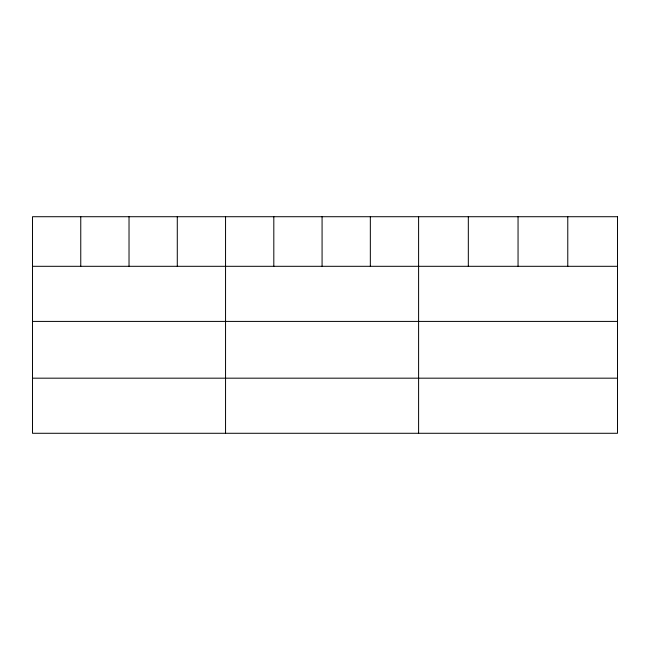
<?xml version="1.0" encoding="UTF-8"?>
<svg xmlns="http://www.w3.org/2000/svg" width="650" height="650" viewBox="0 0 650 650"><rect width="100%" height="100%" fill="white"/><g stroke="black" fill="none" stroke-linecap="round" stroke-linejoin="round"><path stroke-width="0.97" d="M32.5 266.305L617.5 266.305M32.5 321.409L617.5 321.409M32.5 378.178L617.5 378.178M567.775 216.718L567.775 266.305M518.05 216.718L518.05 266.305M468.325 216.718L468.325 266.305M418.6 216.718L418.6 433.282M370.338 216.718L370.338 266.305M322.075 216.718L322.075 266.305M273.812 216.718L273.812 266.305M225.55 216.718L225.55 433.282M177.287 216.718L177.287 266.305M129.025 216.718L129.025 266.305M80.763 216.718L80.763 266.305M617.5 216.718L32.5 216.718L32.5 433.282L617.5 433.282L617.5 216.718"/></g></svg>
